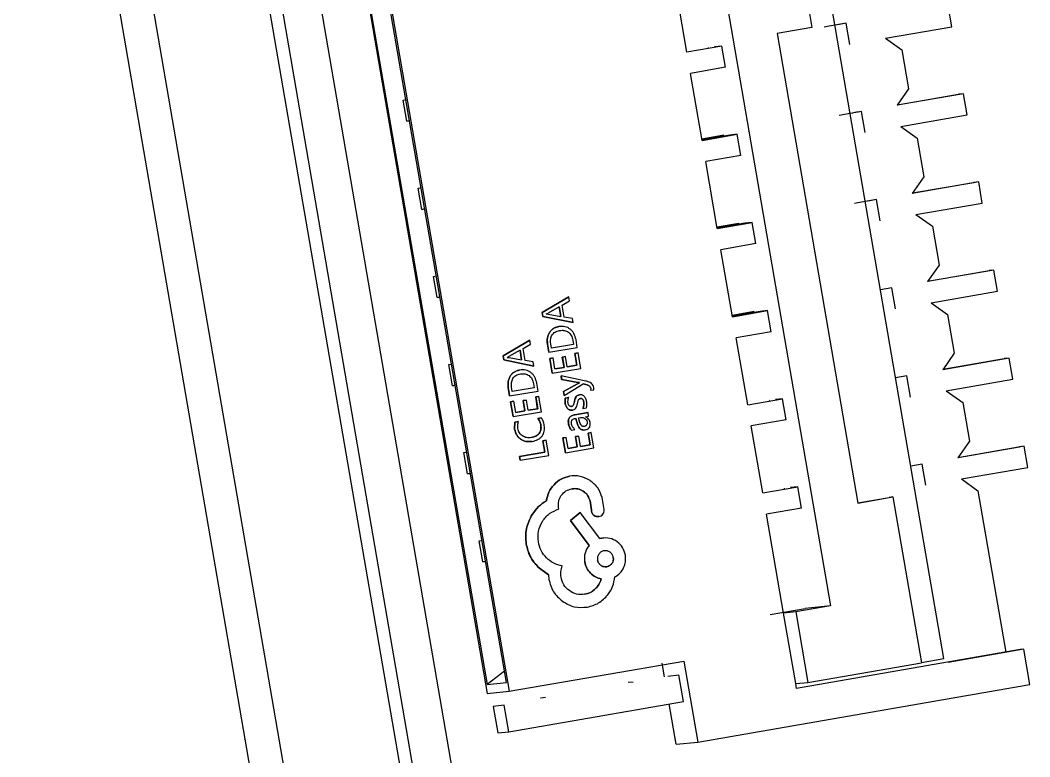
# Model space of a CAD drawing. Header units: millimetres. Extents: x 15 to 1184, y 5 to 836.
# Drawn here: x 818.12 to 823.76, y 614.33 to 618.45 of the extents above; entities that cross this region are included whole.
import ezdxf

# ---------------------------------------------------------------- set-up
doc = ezdxf.new("R2010")
doc.units = ezdxf.units.MM
doc.layers.get('0').update_dxf_attribs({"lineweight": 18})

msp = doc.modelspace()

# ---------------------------------------------------------------- linework, layer by layer
at = {"color": 7, "linetype": 'Continuous', "lineweight": 25}
for p, q in [((822.5282, 596.1039), (818.1156, 621.7255)), ((818.2984, 621.7617), (821.1835, 605.0091)), ((822.0893, 605.2088), (819.6258, 619.513)), ((819.4092, 619.4911), (821.8753, 605.1717)), ((823.2768, 614.877), (822.5058, 619.3539)), ((822.3796, 619.3305), (822.5392, 618.4042)), ((822.0083, 618.8601), (822.6435, 615.1716)), ((821.8406, 618.266), (821.7453, 618.8194)), ((820.0331, 618.702), (820.7255, 614.6814)), ((820.1549, 618.7143), (820.8473, 614.6937)), ((820.8321, 614.7423), (820.1566, 618.6644)), ((820.0483, 618.6534), (820.7238, 614.7313)), ((821.3441, 607.856), (819.5112, 618.4988)), ((823.3213, 618.4086), (823.3009, 618.5268)), ((822.5392, 618.4042), (822.3439, 618.3703)), ((822.7306, 618.4278), (822.6671, 618.4168)), ((822.7509, 618.3096), (822.7306, 618.4278)), ((822.9504, 618.3442), (823.3213, 618.4086)), ((822.3439, 618.3703), (822.7959, 615.7461)), ((822.9504, 618.3442), (823.042, 618.2789)), ((822.0359, 618.2999), (821.8406, 618.266)), ((821.9618, 618.29), (821.9614, 618.2924)), ((822.0359, 618.2999), (821.9952, 618.2958)), ((822.0562, 618.1817), (822.0359, 618.2999)), ((823.042, 618.2789), (823.0794, 618.0621)), ((822.0562, 618.1817), (821.861, 618.1478)), ((821.9255, 617.7733), (821.861, 618.1478)), ((823.0794, 618.0621), (823.0149, 617.9697)), ((820.255, 617.9986), (820.2708, 618.0013)), ((820.2754, 617.8804), (820.255, 617.9986)), ((823.3858, 618.0341), (823.0149, 617.9697)), ((823.0164, 617.972), (823.3587, 618.0314)), ((823.3858, 618.0341), (823.3587, 618.0314)), ((823.4062, 617.9159), (823.3858, 618.0341)), ((822.8154, 617.9351), (822.752, 617.9241)), ((822.8358, 617.8169), (822.8154, 617.9351)), ((820.2754, 617.8804), (820.2912, 617.8831)), ((820.2912, 617.883), (820.2754, 617.8804)), ((823.0352, 617.8515), (823.4062, 617.9159)), ((823.0352, 617.8515), (823.1269, 617.7862)), ((822.0459, 617.8016), (821.9243, 617.7804)), ((822.0801, 617.8031), (821.925, 617.7762)), ((821.9255, 617.7733), (822.1207, 617.8072)), ((822.0467, 617.7973), (822.0463, 617.7997)), ((822.1207, 617.8072), (822.0801, 617.8031)), ((822.1411, 617.6889), (822.1207, 617.8072)), ((823.1269, 617.7862), (823.1642, 617.5694)), ((822.1411, 617.6889), (821.9459, 617.6551)), ((822.0103, 617.2806), (821.9459, 617.6551)), ((823.1642, 617.5694), (823.0997, 617.477)), ((823.4706, 617.5414), (823.0997, 617.477)), ((823.1013, 617.4792), (823.4436, 617.5386)), ((823.4706, 617.5414), (823.4436, 617.5386)), ((823.491, 617.4231), (823.4706, 617.5414)), ((820.3399, 617.5059), (820.3557, 617.5086)), ((820.3602, 617.3877), (820.3399, 617.5059)), ((822.9003, 617.4424), (822.8368, 617.4314)), ((822.9207, 617.3241), (822.9003, 617.4424)), ((823.1201, 617.3587), (823.491, 617.4231)), ((820.3602, 617.3877), (820.376, 617.3904)), ((820.376, 617.3903), (820.3602, 617.3877)), ((822.1308, 617.3088), (822.0091, 617.2877)), ((822.165, 617.3104), (822.0099, 617.2834)), ((822.0103, 617.2806), (822.2056, 617.3145)), ((822.1315, 617.3046), (822.1311, 617.3069)), ((822.2056, 617.3145), (822.165, 617.3104)), ((822.2259, 617.1962), (822.2056, 617.3145)), ((823.1201, 617.3587), (823.2117, 617.2935)), ((823.2117, 617.2935), (823.2491, 617.0767)), ((822.2259, 617.1962), (822.0307, 617.1623)), ((822.0952, 616.7879), (822.0307, 617.1623)), ((823.2491, 617.0767), (823.1846, 616.9843)), ((823.5555, 617.0487), (823.1846, 616.9843)), ((823.1861, 616.9865), (823.5284, 617.0459)), ((823.5555, 617.0487), (823.5284, 617.0459)), ((823.5759, 616.9304), (823.5555, 617.0487)), ((820.4247, 617.0132), (820.4405, 617.0159)), ((820.4451, 616.8949), (820.4247, 617.0132)), ((822.9851, 616.9497), (822.9217, 616.9387)), ((823.0055, 616.8314), (822.9851, 616.9497)), ((823.2049, 616.866), (823.5759, 616.9304)), ((820.4451, 616.8949), (820.4609, 616.8977)), ((820.4609, 616.8976), (820.4451, 616.8949)), ((821.0322, 616.8117), (821.1812, 616.8993)), ((821.1813, 616.8993), (821.0324, 616.8117)), ((821.1443, 616.8528), (821.1851, 616.8764)), ((821.1813, 616.8993), (821.1812, 616.8993)), ((821.1851, 616.8764), (821.1813, 616.8993)), ((823.2049, 616.866), (823.2966, 616.8007)), ((821.0359, 616.7896), (821.0322, 616.8117)), ((821.0322, 616.8117), (821.0324, 616.8117)), ((821.0324, 616.8117), (821.036, 616.7896)), ((821.0546, 616.8033), (821.0653, 616.8082)), ((821.0546, 616.8033), (821.0662, 616.8026)), ((821.1274, 616.8434), (821.0653, 616.8082)), ((821.0662, 616.8026), (821.1363, 616.7895)), ((821.1272, 616.8434), (821.1361, 616.7895)), ((821.1363, 616.7895), (821.1274, 616.8434)), ((821.1553, 616.786), (821.1443, 616.8528)), ((822.2156, 616.8161), (822.094, 616.795)), ((822.2498, 616.8176), (822.0947, 616.7907)), ((822.0952, 616.7879), (822.2904, 616.8217)), ((822.2164, 616.8118), (822.216, 616.8142)), ((822.2904, 616.8217), (822.2498, 616.8176)), ((822.3108, 616.7035), (822.2904, 616.8217)), ((823.2966, 616.8007), (823.3339, 616.5839)), ((821.205, 616.7548), (821.0359, 616.7896)), ((821.036, 616.7896), (821.0359, 616.7896)), ((821.036, 616.7896), (821.2051, 616.7549)), ((821.2013, 616.7778), (821.1553, 616.786)), ((821.2051, 616.7549), (821.2013, 616.7778)), ((821.2051, 616.7549), (821.205, 616.7548)), ((821.0726, 616.6988), (821.0725, 616.6988)), ((821.125, 616.7324), (821.1249, 616.7324)), ((821.1783, 616.7012), (821.1782, 616.7012)), ((822.3108, 616.7035), (822.1156, 616.6696)), ((820.8131, 616.5688), (820.9621, 616.6563)), ((820.9622, 616.6563), (820.8133, 616.5688)), ((820.9252, 616.6098), (820.966, 616.6334)), ((820.9622, 616.6563), (820.9621, 616.6563)), ((820.966, 616.6334), (820.9622, 616.6563)), ((821.069, 616.5888), (821.0614, 616.6346)), ((821.0616, 616.6346), (821.0614, 616.6346)), ((821.0616, 616.6346), (821.0691, 616.5888)), ((821.084, 616.6126), (821.08, 616.6368)), ((821.2065, 616.633), (821.0839, 616.6126)), ((821.2066, 616.633), (821.084, 616.6126)), ((821.2026, 616.6563), (821.2065, 616.633)), ((821.2028, 616.6563), (821.2026, 616.6563)), ((821.2028, 616.6563), (821.2066, 616.633)), ((821.2065, 616.633), (821.2066, 616.633)), ((821.2282, 616.6153), (821.2209, 616.6594)), ((822.1801, 616.2951), (822.1156, 616.6696)), ((820.9083, 616.6005), (820.8462, 616.5652)), ((820.9081, 616.6004), (820.917, 616.5466)), ((820.9172, 616.5466), (820.9083, 616.6005)), ((820.9362, 616.543), (820.9252, 616.6098)), ((821.0691, 616.5888), (821.069, 616.5888)), ((821.0691, 616.5888), (821.2282, 616.6153)), ((821.2149, 616.5819), (821.233, 616.5849)), ((821.2257, 616.5163), (821.2149, 616.5819)), ((821.2149, 616.5819), (821.215, 616.5819)), ((821.2332, 616.5849), (821.215, 616.5819)), ((821.215, 616.5819), (821.2259, 616.5163)), ((821.2332, 616.5849), (821.233, 616.5849)), ((821.2474, 616.4986), (821.2332, 616.5849)), ((823.3339, 616.5839), (823.2694, 616.4916)), ((820.5096, 616.5205), (820.5254, 616.5231)), ((820.53, 616.4022), (820.5096, 616.5205)), ((820.8168, 616.5466), (820.8131, 616.5688)), ((820.8131, 616.5688), (820.8133, 616.5688)), ((820.8133, 616.5688), (820.8169, 616.5466)), ((820.9859, 616.5119), (820.8168, 616.5466)), ((820.8169, 616.5466), (820.8168, 616.5466)), ((820.8169, 616.5466), (820.986, 616.5119)), ((820.8355, 616.5604), (820.8462, 616.5652)), ((820.8355, 616.5604), (820.8471, 616.5596)), ((820.8471, 616.5596), (820.9172, 616.5466)), ((820.9822, 616.5348), (820.9362, 616.543)), ((820.986, 616.5119), (820.9822, 616.5348)), ((821.0746, 616.5548), (821.0929, 616.5579)), ((821.0747, 616.5549), (821.0746, 616.5548)), ((821.0883, 616.4722), (821.0746, 616.5548)), ((821.093, 616.5579), (821.0747, 616.5549)), ((821.0747, 616.5549), (821.0884, 616.4722)), ((821.093, 616.5579), (821.0929, 616.5579)), ((821.1033, 616.4959), (821.093, 616.5579)), ((821.1445, 616.5618), (821.1628, 616.5648)), ((821.154, 616.5044), (821.1445, 616.5618)), ((821.1447, 616.5618), (821.1445, 616.5618)), ((821.1629, 616.5648), (821.1447, 616.5618)), ((821.1447, 616.5618), (821.1541, 616.5044)), ((821.1629, 616.5648), (821.1628, 616.5648)), ((821.1724, 616.5074), (821.1629, 616.5648)), ((823.6404, 616.5559), (823.2694, 616.4916)), ((823.271, 616.4938), (823.6133, 616.5532)), ((823.6404, 616.5559), (823.6133, 616.5532)), ((823.6607, 616.4377), (823.6404, 616.5559)), ((820.906, 616.4894), (820.9058, 616.4894)), ((820.986, 616.5119), (820.9859, 616.5119)), ((821.0884, 616.4722), (821.0883, 616.4722)), ((821.0884, 616.4722), (821.2474, 616.4986)), ((821.1031, 616.4959), (821.154, 616.5044)), ((821.1541, 616.5044), (821.1033, 616.4959)), ((821.1541, 616.5044), (821.154, 616.5044)), ((821.1722, 616.5074), (821.2257, 616.5163)), ((821.2259, 616.5163), (821.1724, 616.5074)), ((821.2259, 616.5163), (821.2257, 616.5163)), ((820.53, 616.4022), (820.5457, 616.405)), ((820.5457, 616.4049), (820.53, 616.4022)), ((820.8535, 616.4559), (820.8534, 616.4558)), ((820.9592, 616.4583), (820.9591, 616.4583)), ((820.9835, 616.4133), (820.9874, 616.39)), ((820.9837, 616.4133), (820.9835, 616.4133)), ((820.9837, 616.4133), (820.9875, 616.39)), ((821.0091, 616.3723), (821.0018, 616.4165)), ((821.1374, 616.4581), (821.1373, 616.458)), ((821.1407, 616.4372), (821.1373, 616.458)), ((821.1374, 616.4581), (821.1408, 616.4372)), ((821.2767, 616.4278), (821.1374, 616.4581)), ((821.2314, 616.4201), (821.1407, 616.4372)), ((821.1407, 616.4372), (821.1408, 616.4372)), ((821.1408, 616.4372), (821.2315, 616.4201)), ((821.1517, 616.3705), (821.2321, 616.4146)), ((821.2323, 616.4146), (821.1519, 616.3705)), ((821.1556, 616.348), (821.2615, 616.4118)), ((821.241, 616.4192), (821.2314, 616.4201)), ((821.2315, 616.4201), (821.2314, 616.4201)), ((821.2315, 616.4201), (821.2411, 616.4192)), ((821.2321, 616.4146), (821.2411, 616.4186)), ((821.2323, 616.4146), (821.2321, 616.4146)), ((821.2412, 616.4186), (821.2323, 616.4146)), ((821.2834, 616.4064), (821.2613, 616.4118)), ((821.2615, 616.4118), (821.2836, 616.4064)), ((821.2836, 616.4064), (821.2834, 616.4064)), ((823.07, 616.4569), (823.0066, 616.4459)), ((823.0904, 616.3387), (823.07, 616.4569)), ((823.2898, 616.3733), (823.6607, 616.4377)), ((820.8499, 616.3459), (820.8424, 616.3917)), ((820.8425, 616.3917), (820.8424, 616.3917)), ((820.8425, 616.3917), (820.85, 616.3459)), ((820.85, 616.3459), (821.0091, 616.3723)), ((820.8649, 616.3696), (820.8609, 616.3939)), ((820.9874, 616.39), (820.8648, 616.3696)), ((820.9875, 616.39), (820.8649, 616.3696)), ((820.9874, 616.39), (820.9875, 616.39)), ((821.1554, 616.348), (821.1517, 616.3705)), ((821.1519, 616.3705), (821.1517, 616.3705)), ((821.1519, 616.3705), (821.1556, 616.348)), ((821.1556, 616.348), (821.1554, 616.348)), ((821.24, 616.3513), (821.2398, 616.3513)), ((821.303, 616.3885), (821.3026, 616.3767)), ((821.3026, 616.3767), (821.3203, 616.3796)), ((821.3203, 616.3796), (821.3198, 616.3929)), ((823.2898, 616.3733), (823.3815, 616.308)), ((820.85, 616.3459), (820.8499, 616.3459)), ((820.8555, 616.3119), (820.8738, 616.3149)), ((820.8692, 616.2292), (820.8555, 616.3119)), ((820.8557, 616.3119), (820.8555, 616.3119)), ((820.8739, 616.3149), (820.8557, 616.3119)), ((820.8557, 616.3119), (820.8693, 616.2292)), ((820.8739, 616.3149), (820.8738, 616.3149)), ((820.8842, 616.253), (820.8739, 616.3149)), ((820.9255, 616.3188), (820.9437, 616.3219)), ((820.9349, 616.2614), (820.9255, 616.3188)), ((820.9256, 616.3188), (820.9255, 616.3188)), ((820.9438, 616.3219), (820.9256, 616.3188)), ((820.9256, 616.3188), (820.9351, 616.2614)), ((820.9438, 616.3219), (820.9437, 616.3219)), ((820.9533, 616.2645), (820.9438, 616.3219)), ((820.9958, 616.339), (821.0139, 616.342)), ((821.0066, 616.2733), (820.9958, 616.339)), ((820.9958, 616.339), (820.9959, 616.339)), ((821.0141, 616.342), (820.9959, 616.339)), ((820.9959, 616.339), (821.0068, 616.2734)), ((821.0141, 616.342), (821.0139, 616.342)), ((821.0283, 616.2556), (821.0141, 616.342)), ((821.1599, 616.3044), (821.1605, 616.3324)), ((821.1601, 616.3044), (821.1599, 616.3044)), ((821.1606, 616.3324), (821.1601, 616.3044)), ((821.1605, 616.3324), (821.1798, 616.3356)), ((821.1606, 616.3324), (821.1605, 616.3324)), ((821.18, 616.3357), (821.1606, 616.3324)), ((821.18, 616.3357), (821.1798, 616.3356)), ((821.2119, 616.3131), (821.2053, 616.2919)), ((821.2223, 616.3414), (821.2222, 616.3414)), ((821.2287, 616.3013), (821.2354, 616.324)), ((821.2453, 616.331), (821.2452, 616.331)), ((821.2646, 616.3098), (821.2645, 616.3098)), ((822.1801, 616.2951), (822.3753, 616.329)), ((822.3012, 616.3191), (822.3008, 616.3215)), ((822.3753, 616.329), (822.3347, 616.3249)), ((822.3957, 616.2108), (822.3753, 616.329)), ((823.3815, 616.308), (823.4188, 616.0912)), ((820.8693, 616.2292), (821.0283, 616.2556)), ((820.884, 616.253), (820.9349, 616.2614)), ((820.9351, 616.2614), (820.8842, 616.253)), ((820.9351, 616.2614), (820.9349, 616.2614)), ((820.9531, 616.2645), (821.0066, 616.2733)), ((821.0068, 616.2734), (820.9533, 616.2645)), ((821.0068, 616.2734), (821.0066, 616.2733)), ((821.1743, 616.2742), (821.1742, 616.2742)), ((821.1955, 616.2858), (821.1953, 616.2857)), ((821.2007, 616.2653), (821.2006, 616.2653)), ((821.2149, 616.2396), (821.288, 616.2517)), ((821.215, 616.2396), (821.2149, 616.2396)), ((821.2881, 616.2517), (821.215, 616.2396)), ((821.2589, 616.2749), (821.2591, 616.2749)), ((821.2591, 616.2749), (821.2797, 616.2783)), ((821.2881, 616.2517), (821.288, 616.2517)), ((821.2914, 616.2316), (821.2881, 616.2517)), ((820.8693, 616.2292), (820.8692, 616.2292)), ((820.8781, 616.1586), (820.8783, 616.1977)), ((820.8784, 616.1977), (820.8782, 616.1586)), ((820.8783, 616.1977), (820.8997, 616.2013)), ((820.8784, 616.1977), (820.8783, 616.1977)), ((820.8999, 616.2013), (820.8784, 616.1977)), ((820.8999, 616.2013), (820.8997, 616.2013)), ((821.0072, 616.2191), (821.0269, 616.2224)), ((821.0074, 616.2192), (821.0072, 616.2191)), ((821.027, 616.2224), (821.0074, 616.2192)), ((821.0248, 616.1795), (821.0247, 616.1795)), ((821.0269, 616.2224), (821.027, 616.2224)), ((821.1788, 616.191), (821.1787, 616.191)), ((821.2294, 616.1864), (821.2191, 616.2196)), ((821.2193, 616.2196), (821.2296, 616.1864)), ((821.2296, 616.1864), (821.2294, 616.1864)), ((821.2345, 616.2222), (821.2454, 616.224)), ((821.2425, 616.1959), (821.2345, 616.2222)), ((821.2454, 616.224), (821.2452, 616.224)), ((821.2699, 616.2192), (821.2698, 616.2192)), ((821.2739, 616.2287), (821.2914, 616.2316)), ((821.2802, 616.1827), (821.2801, 616.1827)), ((821.2828, 616.1989), (821.2827, 616.1989)), ((822.3957, 616.2108), (822.2004, 616.1769)), ((820.8782, 616.1586), (820.8781, 616.1586)), ((821.0149, 616.1355), (821.0148, 616.1354)), ((821.1957, 616.1533), (821.1959, 616.1533)), ((821.1959, 616.1533), (821.2152, 616.1565)), ((821.2678, 616.1747), (821.2679, 616.1747)), ((821.2729, 616.1546), (821.2728, 616.1545)), ((821.2882, 616.1373), (821.3064, 616.1404)), ((821.2882, 616.1373), (821.2884, 616.1374)), ((821.2991, 616.0717), (821.2882, 616.1373)), ((821.3065, 616.1404), (821.2884, 616.1374)), ((821.2884, 616.1374), (821.2992, 616.0717)), ((821.3065, 616.1404), (821.3064, 616.1404)), ((821.3207, 616.054), (821.3065, 616.1404)), ((822.2649, 615.8024), (822.2004, 616.1769)), ((820.9113, 616.1035), (820.9112, 616.1035)), ((820.9721, 616.1122), (820.972, 616.1121)), ((821.0363, 616.0937), (821.0544, 616.0967)), ((821.0468, 616.0298), (821.0363, 616.0937)), ((821.0363, 616.0937), (821.0364, 616.0937)), ((821.0545, 616.0968), (821.0364, 616.0937)), ((821.0364, 616.0937), (821.0469, 616.0298)), ((821.0545, 616.0968), (821.0544, 616.0967)), ((821.0685, 616.0121), (821.0545, 616.0968)), ((821.148, 616.1103), (821.1662, 616.1133)), ((821.1616, 616.0276), (821.148, 616.1103)), ((821.1481, 616.1103), (821.148, 616.1103)), ((821.1664, 616.1133), (821.1481, 616.1103)), ((821.1481, 616.1103), (821.1617, 616.0276)), ((821.1664, 616.1133), (821.1662, 616.1133)), ((821.1766, 616.0514), (821.1664, 616.1133)), ((821.2179, 616.1172), (821.2361, 616.1202)), ((821.2274, 616.0598), (821.2179, 616.1172)), ((821.218, 616.1172), (821.2179, 616.1172)), ((821.2362, 616.1203), (821.218, 616.1172)), ((821.218, 616.1172), (821.2275, 616.0598)), ((821.2362, 616.1203), (821.2361, 616.1202)), ((821.2457, 616.0629), (821.2362, 616.1203)), ((821.2456, 616.0628), (821.2991, 616.0717)), ((821.2992, 616.0717), (821.2457, 616.0629)), ((821.2992, 616.0717), (821.2991, 616.0717)), ((823.4188, 616.0912), (823.3543, 615.9988)), ((820.5945, 616.0278), (820.6102, 616.0304)), ((820.6148, 615.9095), (820.5945, 616.0278)), ((820.9059, 616.0064), (821.0468, 616.0298)), ((821.0469, 616.0298), (820.9061, 616.0064)), ((820.9095, 615.9857), (821.0685, 616.0121)), ((821.0469, 616.0298), (821.0468, 616.0298)), ((821.1617, 616.0276), (821.1616, 616.0276)), ((821.1617, 616.0276), (821.3207, 616.054)), ((821.1765, 616.0514), (821.2274, 616.0598)), ((821.2275, 616.0598), (821.1766, 616.0514)), ((821.2275, 616.0598), (821.2274, 616.0598)), ((823.7252, 616.0632), (823.3543, 615.9988)), ((823.3558, 616.0011), (823.6981, 616.0605)), ((823.7252, 616.0632), (823.6981, 616.0605)), ((823.7456, 615.945), (823.7252, 616.0632)), ((820.9093, 615.9857), (820.9059, 616.0064)), ((820.9061, 616.0064), (820.9059, 616.0064)), ((820.9061, 616.0064), (820.9095, 615.9857)), ((820.9095, 615.9857), (820.9093, 615.9857)), ((823.1549, 615.9642), (823.0914, 615.9532)), ((823.1752, 615.846), (823.1549, 615.9642)), ((820.6306, 615.9122), (820.6148, 615.9095)), ((820.6148, 615.9095), (820.6306, 615.9122)), ((823.3746, 615.8806), (823.7456, 615.945)), ((821.1847, 615.8964), (821.1846, 615.8963)), ((823.3746, 615.8806), (823.4663, 615.8153)), ((821.1975, 615.8258), (821.1974, 615.8258)), ((822.2649, 615.8024), (822.4601, 615.8363)), ((822.3861, 615.8264), (822.3857, 615.8288)), ((822.4601, 615.8363), (822.4195, 615.8322)), ((822.4805, 615.718), (822.4601, 615.8363)), ((823.4663, 615.8153), (823.6217, 614.9128)), ((821.0551, 615.7587), (821.0553, 615.7587)), ((821.2993, 615.7583), (821.2991, 615.7582)), ((821.3076, 615.7069), (821.2991, 615.7582)), ((821.2993, 615.7583), (821.3077, 615.7069)), ((821.3782, 615.7092), (821.3671, 615.7766)), ((822.7956, 615.7475), (822.9708, 615.7779)), ((822.7959, 615.7461), (822.9911, 615.78)), ((822.9911, 615.78), (822.9708, 615.7779)), ((822.9911, 615.78), (823.1506, 614.8536)), ((820.9761, 615.6823), (820.976, 615.6823)), ((821.1255, 615.713), (821.124, 615.7221)), ((821.1895, 615.6486), (821.2435, 615.6939)), ((821.2437, 615.6939), (821.1896, 615.6486)), ((821.2437, 615.6939), (821.2435, 615.6939)), ((821.3537, 615.548), (821.2437, 615.6939)), ((821.3076, 615.6999), (821.3076, 615.7069)), ((821.3077, 615.7069), (821.3076, 615.7069)), ((821.3077, 615.6999), (821.3076, 615.6999)), ((821.3077, 615.7069), (821.3077, 615.6999)), ((822.4805, 615.718), (822.2853, 615.6842)), ((822.3806, 615.1308), (822.2853, 615.6842)), ((821.2938, 615.5088), (821.1895, 615.6486)), ((821.1896, 615.6486), (821.1895, 615.6486)), ((821.1896, 615.6486), (821.294, 615.5088)), ((821.3486, 615.6703), (821.3485, 615.6703)), ((820.6793, 615.535), (820.6951, 615.5377)), ((820.6997, 615.4168), (820.6793, 615.535)), ((820.9429, 615.5173), (820.9428, 615.5173)), ((821.3536, 615.548), (821.3649, 615.5499)), ((821.365, 615.5499), (821.3537, 615.548)), ((821.365, 615.5499), (821.3649, 615.5499)), ((820.6997, 615.4168), (820.7154, 615.4195)), ((820.7155, 615.4194), (820.6997, 615.4168)), ((821.4291, 615.4421), (821.4292, 615.4422)), ((821.0096, 615.3877), (821.0095, 615.3876)), ((821.0675, 615.3457), (821.0095, 615.3876)), ((821.0096, 615.3877), (821.0676, 615.3457)), ((821.0676, 615.3457), (821.0697, 615.3191)), ((821.362, 615.3219), (821.3618, 615.3219)), ((821.2692, 615.2362), (821.2691, 615.2361)), ((822.6435, 615.1716), (822.4483, 615.1377)), ((822.6435, 615.1716), (822.5013, 615.1572)), ((822.3061, 615.1233), (822.5013, 615.1572)), ((822.4483, 615.1377), (822.3806, 615.1308)), ((822.4485, 614.7367), (822.3806, 615.1308)), ((822.4483, 615.1377), (822.5162, 614.7435)), ((823.702, 614.9268), (822.4531, 614.71)), ((823.7223, 614.9288), (823.2995, 614.8554)), ((823.7223, 614.9288), (823.702, 614.9268)), ((823.7562, 614.7317), (823.7223, 614.9288)), ((820.8473, 614.6937), (821.8235, 614.8631)), ((821.7146, 614.7755), (821.7016, 614.8508)), ((821.8235, 614.8631), (821.9016, 614.4098)), ((822.5162, 614.7435), (823.1506, 614.8536)), ((823.1504, 614.8551), (823.2768, 614.877)), ((820.8209, 614.8071), (820.7238, 614.7313)), ((821.7347, 614.7789), (821.7956, 614.7851)), ((821.8211, 614.6373), (821.7956, 614.7851)), ((820.7238, 614.7313), (820.8321, 614.7423)), ((821.5394, 614.745), (821.5124, 614.7423)), ((821.9016, 614.4098), (823.7562, 614.7317)), ((822.4485, 614.7367), (822.5162, 614.7435)), ((822.4533, 614.7086), (822.4485, 614.7367)), ((820.7255, 614.6814), (820.8473, 614.6937)), ((821.0243, 614.6576), (821.0514, 614.6603)), ((821.0246, 614.6557), (821.0243, 614.6576)), ((820.8194, 614.6157), (820.7585, 614.6095)), ((820.7585, 614.6095), (820.784, 614.4617)), ((820.8449, 614.4679), (820.8194, 614.6157)), ((820.8449, 614.4679), (821.8211, 614.6373)), ((821.7797, 614.3975), (821.7408, 614.6234)), ((820.784, 614.4617), (820.8449, 614.4679)), ((821.7797, 614.3975), (821.9016, 614.4098))]:
    msp.add_line(p, q, dxfattribs=at)
for points, knots in [([(822.7306, 618.4278), (822.7179, 618.4256), (822.666, 618.4164), (822.6324, 618.4102), (822.6071, 618.4055)], [0, 0, 0, 0, 0.0307494, 0.1255228, 0.1255228, 0.1255228, 0.1255228]), ([(822.8154, 617.9351), (822.8027, 617.9329), (822.7509, 617.9237), (822.7173, 617.9175), (822.6919, 617.9128)], [0, 0, 0, 0, 0.0307494, 0.1255228, 0.1255228, 0.1255228, 0.1255228]), ([(822.9003, 617.4424), (822.8876, 617.4401), (822.8357, 617.431), (822.8021, 617.4248), (822.7768, 617.42)], [0, 0, 0, 0, 0.0307494, 0.1255228, 0.1255228, 0.1255228, 0.1255228]), ([(821.0614, 616.6346), (821.0603, 616.6462), (821.0581, 616.6687), (821.0678, 616.689), (821.0725, 616.6988)], [0, 0, 0, 0, 0.03437027, 0.06640642, 0.06640642, 0.06640642, 0.06640642]), ([(821.0726, 616.6988), (821.0679, 616.689), (821.0582, 616.6687), (821.0604, 616.6463), (821.0616, 616.6346)], [0, 0, 0, 0, 0.03203615, 0.06640642, 0.06640642, 0.06640642, 0.06640642]), ([(821.0725, 616.6988), (821.0755, 616.7031), (821.0816, 616.7117), (821.094, 616.7216), (821.1086, 616.7289), (821.1193, 616.7312), (821.1249, 616.7324)], [0, 0, 0, 0, 0.01579113, 0.03124545, 0.04716447, 0.06428456, 0.06428456, 0.06428456, 0.06428456]), ([(821.125, 616.7324), (821.1195, 616.7312), (821.1087, 616.7289), (821.0941, 616.7216), (821.0817, 616.7117), (821.0757, 616.7031), (821.0726, 616.6988)], [0, 0, 0, 0, 0.01712009, 0.03303911, 0.04849343, 0.06428456, 0.06428456, 0.06428456, 0.06428456]), ([(821.0873, 616.6857), (821.0896, 616.6888), (821.0942, 616.6952), (821.1079, 616.7055), (821.1205, 616.7086), (821.1292, 616.7107)], [0, 0, 0, 0, 0.01167712, 0.02355646, 0.05028815, 0.05028815, 0.05028815, 0.05028815]), ([(821.1883, 616.718), (821.1838, 616.7211), (821.1749, 616.7272), (821.1535, 616.7346), (821.1366, 616.7333), (821.125, 616.7324)], [0, 0, 0, 0, 0.01627104, 0.03233369, 0.06672331, 0.06672331, 0.06672331, 0.06672331]), ([(821.1291, 616.7107), (821.1382, 616.7115), (821.1514, 616.7127), (821.1681, 616.7078), (821.1748, 616.7034), (821.1782, 616.7012)], [0, 0, 0, 0, 0.02725637, 0.03942614, 0.0513381, 0.0513381, 0.0513381, 0.0513381]), ([(821.1292, 616.7107), (821.1383, 616.7115), (821.1514, 616.7127), (821.1681, 616.7077), (821.1749, 616.7034), (821.1783, 616.7012)], [0, 0, 0, 0, 0.02705984, 0.03927314, 0.05129921, 0.05129921, 0.05129921, 0.05129921]), ([(821.1782, 616.7012), (821.1812, 616.6986), (821.1874, 616.6933), (821.1973, 616.6786), (821.2005, 616.6654), (821.2026, 616.6563)], [0, 0, 0, 0, 0.01207712, 0.02450194, 0.05242997, 0.05242997, 0.05242997, 0.05242997]), ([(821.1783, 616.7012), (821.1814, 616.6986), (821.1876, 616.6934), (821.1975, 616.6787), (821.2006, 616.6654), (821.2028, 616.6563)], [0, 0, 0, 0, 0.01207712, 0.02450193, 0.05242997, 0.05242997, 0.05242997, 0.05242997]), ([(821.2209, 616.6594), (821.218, 616.6711), (821.2138, 616.6881), (821.2007, 616.7072), (821.1924, 616.7144), (821.1883, 616.718)], [0, 0, 0, 0, 0.03559742, 0.05211313, 0.06859368, 0.06859368, 0.06859368, 0.06859368]), ([(821.08, 616.6368), (821.079, 616.6458), (821.0772, 616.6628), (821.0841, 616.6783), (821.0873, 616.6857)], [0, 0, 0, 0, 0.02644309, 0.05025398, 0.05025398, 0.05025398, 0.05025398]), ([(820.8534, 616.4558), (820.8564, 616.4602), (820.8625, 616.4688), (820.8749, 616.4787), (820.8895, 616.4859), (820.9002, 616.4882), (820.9058, 616.4894)], [0, 0, 0, 0, 0.01579113, 0.03124545, 0.04716447, 0.06428456, 0.06428456, 0.06428456, 0.06428456]), ([(820.906, 616.4894), (820.9004, 616.4883), (820.8896, 616.4859), (820.875, 616.4787), (820.8626, 616.4688), (820.8566, 616.4602), (820.8535, 616.4559)], [0, 0, 0, 0, 0.01712009, 0.03303911, 0.04849343, 0.06428456, 0.06428456, 0.06428456, 0.06428456]), ([(820.8682, 616.4427), (820.8705, 616.4459), (820.8751, 616.4523), (820.8888, 616.4625), (820.9014, 616.4656), (820.9101, 616.4678)], [0, 0, 0, 0, 0.01167712, 0.02355646, 0.05028815, 0.05028815, 0.05028815, 0.05028815]), ([(820.9692, 616.4751), (820.9647, 616.4782), (820.9558, 616.4843), (820.9345, 616.4916), (820.9175, 616.4903), (820.906, 616.4894)], [0, 0, 0, 0, 0.01627104, 0.03233369, 0.06672331, 0.06672331, 0.06672331, 0.06672331]), ([(820.91, 616.4677), (820.9191, 616.4686), (820.9323, 616.4698), (820.949, 616.4648), (820.9557, 616.4604), (820.9591, 616.4583)], [0, 0, 0, 0, 0.02725637, 0.03942614, 0.0513381, 0.0513381, 0.0513381, 0.0513381]), ([(820.9101, 616.4678), (820.9192, 616.4686), (820.9323, 616.4697), (820.949, 616.4648), (820.9558, 616.4604), (820.9592, 616.4583)], [0, 0, 0, 0, 0.02705984, 0.03927314, 0.05129921, 0.05129921, 0.05129921, 0.05129921]), ([(821.0018, 616.4165), (820.9989, 616.4281), (820.9947, 616.4452), (820.9816, 616.4642), (820.9733, 616.4715), (820.9692, 616.4751)], [0, 0, 0, 0, 0.03559742, 0.05211313, 0.06859368, 0.06859368, 0.06859368, 0.06859368]), ([(820.8424, 616.3917), (820.8412, 616.4033), (820.839, 616.4258), (820.8487, 616.4461), (820.8534, 616.4558)], [0, 0, 0, 0, 0.03437027, 0.06640642, 0.06640642, 0.06640642, 0.06640642]), ([(820.8535, 616.4559), (820.8488, 616.4461), (820.8391, 616.4258), (820.8413, 616.4033), (820.8425, 616.3917)], [0, 0, 0, 0, 0.03203615, 0.06640642, 0.06640642, 0.06640642, 0.06640642]), ([(820.8609, 616.3939), (820.8599, 616.4028), (820.8581, 616.4198), (820.865, 616.4353), (820.8682, 616.4427)], [0, 0, 0, 0, 0.02644309, 0.05025398, 0.05025398, 0.05025398, 0.05025398]), ([(820.9591, 616.4583), (820.9621, 616.4557), (820.9684, 616.4504), (820.9782, 616.4357), (820.9814, 616.4225), (820.9835, 616.4133)], [0, 0, 0, 0, 0.01207712, 0.02450194, 0.05242997, 0.05242997, 0.05242997, 0.05242997]), ([(820.9592, 616.4583), (820.9623, 616.4557), (820.9685, 616.4504), (820.9784, 616.4357), (820.9815, 616.4225), (820.9837, 616.4133)], [0, 0, 0, 0, 0.01207712, 0.02450193, 0.05242997, 0.05242997, 0.05242997, 0.05242997]), ([(821.3198, 616.3929), (821.3186, 616.3971), (821.3162, 616.4055), (821.3066, 616.4158), (821.2931, 616.4235), (821.2825, 616.4262), (821.2767, 616.4278)], [0, 0, 0, 0, 0.0128824, 0.02601289, 0.04100581, 0.05898049, 0.05898049, 0.05898049, 0.05898049]), ([(821.3029, 616.3885), (821.3022, 616.3906), (821.301, 616.3948), (821.2967, 616.4), (821.2907, 616.4041), (821.286, 616.4056), (821.2834, 616.4064)], [0, 0, 0, 0, 0.00655505, 0.01299059, 0.01994379, 0.02792887, 0.02792887, 0.02792887, 0.02792887]), ([(821.2836, 616.4064), (821.2861, 616.4056), (821.2908, 616.4041), (821.2968, 616.4001), (821.3011, 616.3948), (821.3024, 616.3906), (821.303, 616.3885)], [0, 0, 0, 0, 0.00798508, 0.01493829, 0.02137382, 0.02792887, 0.02792887, 0.02792887, 0.02792887]), ([(821.2222, 616.3414), (821.2246, 616.3438), (821.2296, 616.3486), (821.2364, 616.3504), (821.2398, 616.3513)], [0, 0, 0, 0, 0.01001611, 0.02057792, 0.02057792, 0.02057792, 0.02057792]), ([(821.24, 616.3513), (821.2365, 616.3504), (821.2298, 616.3486), (821.2247, 616.3438), (821.2223, 616.3414)], [0, 0, 0, 0, 0.01056085, 0.02057794, 0.02057794, 0.02057794, 0.02057794]), ([(821.2666, 616.3424), (821.2648, 616.3441), (821.2611, 616.3473), (821.2545, 616.3504), (821.2473, 616.3519), (821.2425, 616.3515), (821.24, 616.3513)], [0, 0, 0, 0, 0.00747744, 0.01456495, 0.0216597, 0.02915769, 0.02915769, 0.02915769, 0.02915769]), ([(821.1742, 616.2742), (821.1709, 616.2785), (821.1639, 616.2875), (821.1613, 616.2986), (821.1599, 616.3044)], [0, 0, 0, 0, 0.01618976, 0.03384849, 0.03384849, 0.03384849, 0.03384849]), ([(821.1601, 616.3044), (821.1614, 616.2986), (821.1641, 616.2875), (821.171, 616.2785), (821.1743, 616.2742)], [0, 0, 0, 0, 0.01765873, 0.03384849, 0.03384849, 0.03384849, 0.03384849]), ([(821.1766, 616.3052), (821.1761, 616.3104), (821.1752, 616.3208), (821.1784, 616.3308), (821.18, 616.3357)], [0, 0, 0, 0, 0.01570933, 0.03100117, 0.03100117, 0.03100117, 0.03100117]), ([(821.1834, 616.29), (821.1818, 616.2921), (821.1785, 616.2967), (821.1772, 616.3022), (821.1766, 616.3052)], [0, 0, 0, 0, 0.00781799, 0.01680316, 0.01680316, 0.01680316, 0.01680316]), ([(821.1953, 616.2857), (821.1973, 616.2863), (821.2002, 616.2871), (821.2034, 616.2896), (821.2046, 616.2911), (821.2052, 616.2919)], [0, 0, 0, 0, 0.00610055, 0.00897972, 0.01189522, 0.01189522, 0.01189522, 0.01189522]), ([(821.2053, 616.2919), (821.2047, 616.2911), (821.2035, 616.2896), (821.2004, 616.2871), (821.1975, 616.2863), (821.1955, 616.2858)], [0, 0, 0, 0, 0.0029155, 0.00579467, 0.01189522, 0.01189522, 0.01189522, 0.01189522]), ([(821.2117, 616.313), (821.2129, 616.3188), (821.2149, 616.3288), (821.22, 616.3376), (821.2222, 616.3414)], [0, 0, 0, 0, 0.01738373, 0.03043617, 0.03043617, 0.03043617, 0.03043617]), ([(821.2223, 616.3414), (821.2201, 616.3376), (821.215, 616.3288), (821.213, 616.3188), (821.2119, 616.3131)], [0, 0, 0, 0, 0.01305655, 0.030436, 0.030436, 0.030436, 0.030436]), ([(821.2177, 616.274), (821.2199, 616.2775), (821.2252, 616.2859), (821.2274, 616.2956), (821.2287, 616.3013)], [0, 0, 0, 0, 0.01231328, 0.02958811, 0.02958811, 0.02958811, 0.02958811]), ([(821.2354, 616.324), (821.236, 616.3249), (821.2372, 616.3266), (821.2396, 616.3287), (821.2423, 616.3302), (821.2443, 616.3307), (821.2453, 616.331)], [0, 0, 0, 0, 0.00322139, 0.00628956, 0.00934226, 0.01251926, 0.01251926, 0.01251926, 0.01251926]), ([(821.2645, 616.3098), (821.2638, 616.3131), (821.2626, 616.3191), (821.259, 616.3255), (821.2553, 616.3288), (821.2522, 616.3304), (821.2488, 616.3311), (821.2464, 616.331), (821.2452, 616.331)], [0, 0, 0, 0, 0.01019282, 0.01813971, 0.02159204, 0.02492874, 0.02836159, 0.032086, 0.032086, 0.032086, 0.032086]), ([(821.2453, 616.331), (821.2466, 616.331), (821.2489, 616.3312), (821.2524, 616.3304), (821.2554, 616.3288), (821.2591, 616.3256), (821.2627, 616.3191), (821.2639, 616.3131), (821.2646, 616.3098)], [0, 0, 0, 0, 0.00372439, 0.0071572, 0.01049386, 0.01394617, 0.02189315, 0.03208624, 0.03208624, 0.03208624, 0.03208624]), ([(821.2589, 616.2749), (821.2612, 616.2806), (821.2656, 616.2918), (821.2648, 616.3039), (821.2645, 616.3098)], [0, 0, 0, 0, 0.01819346, 0.03576692, 0.03576692, 0.03576692, 0.03576692]), ([(821.2646, 616.3098), (821.265, 616.3039), (821.2657, 616.2918), (821.2613, 616.2806), (821.2591, 616.2749)], [0, 0, 0, 0, 0.01757346, 0.03576692, 0.03576692, 0.03576692, 0.03576692]), ([(821.2812, 616.3105), (821.2799, 616.3167), (821.2773, 616.3284), (821.2701, 616.3379), (821.2666, 616.3424)], [0, 0, 0, 0, 0.0186121, 0.03549744, 0.03549744, 0.03549744, 0.03549744]), ([(821.2797, 616.2783), (821.2807, 616.2834), (821.283, 616.2941), (821.2818, 616.3049), (821.2812, 616.3105)], [0, 0, 0, 0, 0.01560852, 0.03245987, 0.03245987, 0.03245987, 0.03245987]), ([(821.2006, 616.2653), (821.1981, 616.2651), (821.1934, 616.2648), (821.1864, 616.2663), (821.1798, 616.2694), (821.1761, 616.2725), (821.1742, 616.2742)], [0, 0, 0, 0, 0.00726968, 0.01423826, 0.02129071, 0.02879912, 0.02879912, 0.02879912, 0.02879912]), ([(821.1743, 616.2742), (821.1763, 616.2725), (821.18, 616.2694), (821.1865, 616.2663), (821.1935, 616.2648), (821.1983, 616.2651), (821.2007, 616.2653)], [0, 0, 0, 0, 0.0075084, 0.01456085, 0.02152943, 0.02879912, 0.02879912, 0.02879912, 0.02879912]), ([(821.1787, 616.191), (821.178, 616.1972), (821.1771, 616.2061), (821.1802, 616.2172), (821.1841, 616.2241), (821.1896, 616.2297), (821.1995, 616.2361), (821.2086, 616.2382), (821.2149, 616.2396)], [0, 0, 0, 0, 0.01853503, 0.0265136, 0.03411912, 0.04181558, 0.05005159, 0.06946658, 0.06946658, 0.06946658, 0.06946658]), ([(821.215, 616.2396), (821.2087, 616.2382), (821.1997, 616.2362), (821.1897, 616.2297), (821.1842, 616.2241), (821.1804, 616.2173), (821.1772, 616.2062), (821.1782, 616.1972), (821.1788, 616.191)], [0, 0, 0, 0, 0.01941499, 0.027651, 0.03534746, 0.04295298, 0.05093155, 0.06946658, 0.06946658, 0.06946658, 0.06946658]), ([(821.1955, 616.2858), (821.1944, 616.2857), (821.1922, 616.2855), (821.189, 616.2863), (821.186, 616.2877), (821.1843, 616.2892), (821.1834, 616.29)], [0, 0, 0, 0, 0.00332718, 0.00652659, 0.00978543, 0.01328131, 0.01328131, 0.01328131, 0.01328131]), ([(821.2007, 616.2653), (821.204, 616.2661), (821.2103, 616.2677), (821.2153, 616.272), (821.2177, 616.274)], [0, 0, 0, 0, 0.00999197, 0.01937908, 0.01937908, 0.01937908, 0.01937908]), ([(820.8967, 616.1619), (820.896, 616.1687), (820.8945, 616.182), (820.8981, 616.1949), (820.8999, 616.2013)], [0, 0, 0, 0, 0.02025828, 0.03990015, 0.03990015, 0.03990015, 0.03990015]), ([(821.0247, 616.1795), (821.0231, 616.187), (821.02, 616.2014), (821.0114, 616.2134), (821.0072, 616.2191)], [0, 0, 0, 0, 0.02271923, 0.04382825, 0.04382825, 0.04382825, 0.04382825]), ([(821.0074, 616.2192), (821.0115, 616.2134), (821.0201, 616.2014), (821.0232, 616.187), (821.0248, 616.1795)], [0, 0, 0, 0, 0.02110905, 0.04382825, 0.04382825, 0.04382825, 0.04382825]), ([(821.0148, 616.1354), (821.0169, 616.1386), (821.021, 616.145), (821.0261, 616.1598), (821.0253, 616.1715), (821.0247, 616.1795)], [0, 0, 0, 0, 0.01152176, 0.02276543, 0.04634596, 0.04634596, 0.04634596, 0.04634596]), ([(821.0248, 616.1795), (821.0254, 616.1715), (821.0263, 616.1598), (821.0212, 616.145), (821.017, 616.1387), (821.0149, 616.1355)], [0, 0, 0, 0, 0.02358027, 0.03482399, 0.0463459, 0.0463459, 0.0463459, 0.0463459]), ([(821.0436, 616.1795), (821.042, 616.1877), (821.039, 616.2031), (821.0308, 616.2163), (821.027, 616.2224)], [0, 0, 0, 0, 0.02491716, 0.04637923, 0.04637923, 0.04637923, 0.04637923]), ([(821.031, 616.1208), (821.0338, 616.1249), (821.0392, 616.1332), (821.0458, 616.153), (821.0445, 616.1688), (821.0436, 616.1795)], [0, 0, 0, 0, 0.01493507, 0.02976258, 0.06174063, 0.06174063, 0.06174063, 0.06174063]), ([(821.1957, 616.1533), (821.1917, 616.1587), (821.1833, 616.1701), (821.1802, 616.1839), (821.1787, 616.191)], [0, 0, 0, 0, 0.02030564, 0.04188165, 0.04188165, 0.04188165, 0.04188165]), ([(821.1788, 616.191), (821.1804, 616.1839), (821.1834, 616.1701), (821.1918, 616.1588), (821.1959, 616.1533)], [0, 0, 0, 0, 0.02157601, 0.04188165, 0.04188165, 0.04188165, 0.04188165]), ([(821.1953, 616.1918), (821.195, 616.1953), (821.1946, 616.2004), (821.1969, 616.2067), (821.1994, 616.2106), (821.203, 616.2138), (821.2095, 616.2175), (821.2152, 616.2188), (821.2193, 616.2196)], [0, 0, 0, 0, 0.01044356, 0.01506236, 0.01959942, 0.02433252, 0.02950798, 0.0418645, 0.0418645, 0.0418645, 0.0418645]), ([(821.2152, 616.1565), (821.2103, 616.1616), (821.2005, 616.1716), (821.197, 616.1851), (821.1953, 616.1918)], [0, 0, 0, 0, 0.02102708, 0.0412538, 0.0412538, 0.0412538, 0.0412538]), ([(821.2728, 616.1545), (821.2679, 616.1541), (821.2607, 616.1535), (821.2517, 616.1563), (821.2437, 616.161), (821.2351, 616.1709), (821.2314, 616.1809), (821.2294, 616.1864)], [0, 0, 0, 0, 0.01474362, 0.02145507, 0.02810728, 0.04241485, 0.05979906, 0.05979906, 0.05979906, 0.05979906]), ([(821.2296, 616.1864), (821.2316, 616.181), (821.2352, 616.171), (821.2438, 616.161), (821.2518, 616.1563), (821.2608, 616.1535), (821.268, 616.1541), (821.2729, 616.1546)], [0, 0, 0, 0, 0.01738422, 0.03169179, 0.03834399, 0.04505544, 0.05979906, 0.05979906, 0.05979906, 0.05979906]), ([(821.2527, 616.1776), (821.2507, 616.1799), (821.246, 616.1852), (821.2438, 616.192), (821.2425, 616.1959)], [0, 0, 0, 0, 0.00887599, 0.02115651, 0.02115651, 0.02115651, 0.02115651]), ([(821.2452, 616.224), (821.2497, 616.2243), (821.2583, 616.2249), (821.266, 616.2211), (821.2698, 616.2192)], [0, 0, 0, 0, 0.01313627, 0.02552062, 0.02552062, 0.02552062, 0.02552062]), ([(821.2454, 616.224), (821.2498, 616.2243), (821.2584, 616.2249), (821.2662, 616.2211), (821.2699, 616.2192)], [0, 0, 0, 0, 0.01313627, 0.02552062, 0.02552062, 0.02552062, 0.02552062]), ([(821.2801, 616.1827), (821.2793, 616.1817), (821.2778, 616.1797), (821.2739, 616.1765), (821.2703, 616.1754), (821.2678, 616.1747)], [0, 0, 0, 0, 0.00377085, 0.00743967, 0.01506388, 0.01506388, 0.01506388, 0.01506388]), ([(821.2802, 616.1827), (821.2795, 616.1817), (821.278, 616.1797), (821.274, 616.1765), (821.2704, 616.1754), (821.2679, 616.1747)], [0, 0, 0, 0, 0.00377085, 0.00743967, 0.01506388, 0.01506388, 0.01506388, 0.01506388]), ([(821.2698, 616.2192), (821.2729, 616.2165), (821.2793, 616.2111), (821.2815, 616.203), (821.2827, 616.1989)], [0, 0, 0, 0, 0.01214049, 0.02457892, 0.02457892, 0.02457892, 0.02457892]), ([(821.2699, 616.2192), (821.2731, 616.2165), (821.2794, 616.2111), (821.2817, 616.203), (821.2828, 616.1989)], [0, 0, 0, 0, 0.01213983, 0.02457903, 0.02457903, 0.02457903, 0.02457903]), ([(821.3, 616.1964), (821.2992, 616.2), (821.2975, 616.207), (821.2918, 616.2162), (821.2839, 616.2236), (821.2774, 616.2266), (821.274, 616.2282)], [0, 0, 0, 0, 0.01107598, 0.02143021, 0.03183953, 0.04306932, 0.04306932, 0.04306932, 0.04306932]), ([(821.2827, 616.1989), (821.2829, 616.1959), (821.2835, 616.1903), (821.2812, 616.1851), (821.2801, 616.1827)], [0, 0, 0, 0, 0.00878503, 0.01668076, 0.01668076, 0.01668076, 0.01668076]), ([(821.2828, 616.1989), (821.2831, 616.1959), (821.2836, 616.1903), (821.2813, 616.1852), (821.2802, 616.1827)], [0, 0, 0, 0, 0.00878541, 0.0166808, 0.0166808, 0.0166808, 0.0166808]), ([(821.2954, 616.1684), (821.2973, 616.1726), (821.3014, 616.1815), (821.3005, 616.1913), (821.3, 616.1964)], [0, 0, 0, 0, 0.01363199, 0.02885827, 0.02885827, 0.02885827, 0.02885827]), ([(820.9112, 616.1035), (820.9069, 616.1069), (820.8985, 616.1136), (820.8851, 616.1314), (820.8809, 616.1476), (820.8781, 616.1586)], [0, 0, 0, 0, 0.01635074, 0.03235157, 0.06594576, 0.06594576, 0.06594576, 0.06594576]), ([(820.8782, 616.1586), (820.881, 616.1476), (820.8852, 616.1314), (820.8987, 616.1136), (820.9071, 616.1069), (820.9113, 616.1035)], [0, 0, 0, 0, 0.03359418, 0.04959502, 0.06594576, 0.06594576, 0.06594576, 0.06594576]), ([(820.9215, 616.1211), (820.9184, 616.1235), (820.9121, 616.1284), (820.9019, 616.1416), (820.8988, 616.1537), (820.8967, 616.1619)], [0, 0, 0, 0, 0.01211411, 0.02398898, 0.04908593, 0.04908593, 0.04908593, 0.04908593]), ([(820.972, 616.1121), (820.9805, 616.1142), (820.993, 616.1172), (821.0069, 616.1266), (821.0122, 616.1325), (821.0148, 616.1354)], [0, 0, 0, 0, 0.02615406, 0.03807065, 0.04979094, 0.04979094, 0.04979094, 0.04979094]), ([(821.0149, 616.1355), (821.0123, 616.1325), (821.007, 616.1266), (820.9931, 616.1172), (820.9807, 616.1142), (820.9721, 616.1122)], [0, 0, 0, 0, 0.0117203, 0.02363689, 0.04979094, 0.04979094, 0.04979094, 0.04979094]), ([(821.2679, 616.1747), (821.2651, 616.1745), (821.261, 616.1742), (821.2559, 616.1757), (821.2537, 616.177), (821.2527, 616.1776)], [0, 0, 0, 0, 0.008392, 0.012188, 0.0159042, 0.0159042, 0.0159042, 0.0159042]), ([(821.2729, 616.1546), (821.2775, 616.1558), (821.2841, 616.1577), (821.2914, 616.1632), (821.2941, 616.1667), (821.2954, 616.1684)], [0, 0, 0, 0, 0.01402966, 0.02055717, 0.02710585, 0.02710585, 0.02710585, 0.02710585]), ([(820.9768, 616.0906), (820.9648, 616.0896), (820.9474, 616.0881), (820.9252, 616.0948), (820.9159, 616.1006), (820.9112, 616.1035)], [0, 0, 0, 0, 0.03569532, 0.05214959, 0.06855847, 0.06855847, 0.06855847, 0.06855847]), ([(820.9113, 616.1035), (820.916, 616.1006), (820.9253, 616.0948), (820.9475, 616.0881), (820.965, 616.0896), (820.9769, 616.0906)], [0, 0, 0, 0, 0.01640887, 0.03286315, 0.06855847, 0.06855847, 0.06855847, 0.06855847]), ([(820.9721, 616.1122), (820.9629, 616.1113), (820.9494, 616.1101), (820.9323, 616.1148), (820.9251, 616.119), (820.9215, 616.1211)], [0, 0, 0, 0, 0.02771586, 0.04026357, 0.05257783, 0.05257783, 0.05257783, 0.05257783]), ([(820.9769, 616.0906), (820.9878, 616.0933), (821.0036, 616.0971), (821.0212, 616.1093), (821.0278, 616.117), (821.031, 616.1208)], [0, 0, 0, 0, 0.03322184, 0.0483946, 0.06338136, 0.06338136, 0.06338136, 0.06338136]), ([(821.2991, 615.872), (821.2812, 615.8817), (821.2455, 615.9011), (821.205, 615.8979), (821.1847, 615.8964)], [0, 0, 0, 0, 0.0596231, 0.1194897, 0.1194897, 0.1194897, 0.1194897]), ([(821.0551, 615.7587), (821.0589, 615.7752), (821.0664, 615.8083), (821.0965, 615.85), (821.1359, 615.8829), (821.1684, 615.8919), (821.1846, 615.8963)], [0, 0, 0, 0, 0.0501147, 0.1007644, 0.1512694, 0.2014298, 0.2014298, 0.2014298, 0.2014298]), ([(821.1847, 615.8964), (821.1685, 615.8919), (821.136, 615.8829), (821.0966, 615.85), (821.0665, 615.8084), (821.059, 615.7752), (821.0553, 615.7587)], [0, 0, 0, 0, 0.0501604, 0.1006654, 0.1513151, 0.2014298, 0.2014298, 0.2014298, 0.2014298]), ([(821.3671, 615.7766), (821.3604, 615.7957), (821.3469, 615.8341), (821.3151, 615.8593), (821.2991, 615.872)], [0, 0, 0, 0, 0.0594774, 0.1196167, 0.1196167, 0.1196167, 0.1196167]), ([(821.124, 615.7221), (821.1232, 615.7341), (821.122, 615.7519), (821.13, 615.7744), (821.142, 615.7945), (821.1634, 615.8164), (821.1862, 615.8227), (821.1975, 615.8258)], [0, 0, 0, 0, 0.0353796, 0.0526672, 0.070614, 0.1060248, 0.1409818, 0.1409818, 0.1409818, 0.1409818]), ([(821.2991, 615.7582), (821.2954, 615.7689), (821.2879, 615.7904), (821.2625, 615.8136), (821.2313, 615.8282), (821.2087, 615.8266), (821.1974, 615.8258)], [0, 0, 0, 0, 0.0334174, 0.0670954, 0.1004057, 0.1343017, 0.1343017, 0.1343017, 0.1343017]), ([(821.1975, 615.8258), (821.2089, 615.8266), (821.2314, 615.8282), (821.2627, 615.8136), (821.2881, 615.7904), (821.2955, 615.769), (821.2993, 615.7583)], [0, 0, 0, 0, 0.033896, 0.0672063, 0.1008843, 0.1343017, 0.1343017, 0.1343017, 0.1343017]), ([(820.976, 615.6823), (820.9871, 615.6977), (821.0089, 615.7281), (821.0399, 615.7487), (821.0551, 615.7587)], [0, 0, 0, 0, 0.0566158, 0.1109825, 0.1109825, 0.1109825, 0.1109825]), ([(821.0553, 615.7587), (821.0401, 615.7487), (821.009, 615.7281), (820.9872, 615.6978), (820.9761, 615.6823)], [0, 0, 0, 0, 0.0543519, 0.1109826, 0.1109826, 0.1109826, 0.1109826]), ([(820.9428, 615.5173), (820.9407, 615.546), (820.9364, 615.6041), (820.9627, 615.656), (820.976, 615.6823)], [0, 0, 0, 0, 0.0848042, 0.1715437, 0.1715437, 0.1715437, 0.1715437]), ([(820.9761, 615.6823), (820.9628, 615.656), (820.9365, 615.6041), (820.9408, 615.546), (820.9429, 615.5173)], [0, 0, 0, 0, 0.0867663, 0.1715449, 0.1715449, 0.1715449, 0.1715449]), ([(821.0106, 615.5297), (821.0092, 615.5497), (821.0064, 615.5898), (821.0314, 615.6453), (821.0707, 615.6912), (821.1073, 615.7057), (821.1255, 615.713)], [0, 0, 0, 0, 0.0593385, 0.1186171, 0.1777829, 0.2362064, 0.2362064, 0.2362064, 0.2362064]), ([(821.3485, 615.6703), (821.3438, 615.6701), (821.3345, 615.6696), (821.3237, 615.675), (821.3166, 615.6809), (821.3108, 615.6883), (821.3089, 615.6952), (821.3076, 615.6999)], [0, 0, 0, 0, 0.01390585, 0.02788274, 0.03484989, 0.04165808, 0.05588581, 0.05588581, 0.05588581, 0.05588581]), ([(821.3077, 615.6999), (821.309, 615.6952), (821.3109, 615.6883), (821.3168, 615.6809), (821.3238, 615.675), (821.3346, 615.6696), (821.344, 615.6701), (821.3486, 615.6703)], [0, 0, 0, 0, 0.01422773, 0.02103591, 0.02800307, 0.04197996, 0.05588581, 0.05588581, 0.05588581, 0.05588581]), ([(821.3486, 615.6703), (821.353, 615.6715), (821.3617, 615.674), (821.3715, 615.6836), (821.378, 615.6957), (821.3781, 615.7048), (821.3782, 615.7092)], [0, 0, 0, 0, 0.01357182, 0.0268144, 0.04032512, 0.05357642, 0.05357642, 0.05357642, 0.05357642]), ([(821.0095, 615.3876), (820.9931, 615.4067), (820.9606, 615.4446), (820.9487, 615.4931), (820.9428, 615.5173)], [0, 0, 0, 0, 0.0744403, 0.147862, 0.147862, 0.147862, 0.147862]), ([(820.9429, 615.5173), (820.9488, 615.4932), (820.9608, 615.4446), (820.9933, 615.4067), (821.0096, 615.3877)], [0, 0, 0, 0, 0.0734073, 0.1478622, 0.1478622, 0.1478622, 0.1478622]), ([(821.1443, 615.3948), (821.128, 615.3989), (821.0956, 615.4071), (821.0549, 615.4382), (821.0232, 615.4793), (821.0148, 615.5129), (821.0106, 615.5297)], [0, 0, 0, 0, 0.0502719, 0.0999987, 0.1512412, 0.2026832, 0.2026832, 0.2026832, 0.2026832]), ([(821.294, 615.5088), (821.289, 615.5021), (821.2793, 615.4891), (821.2706, 615.4661), (821.2668, 615.4417), (821.2687, 615.4253), (821.2696, 615.4168)], [0, 0, 0, 0, 0.02493765, 0.04881374, 0.07285998, 0.09828335, 0.09828335, 0.09828335, 0.09828335]), ([(821.4969, 615.4546), (821.4929, 615.4694), (821.4849, 615.499), (821.4517, 615.5317), (821.4103, 615.5526), (821.3801, 615.5508), (821.365, 615.5499)], [0, 0, 0, 0, 0.0451776, 0.09027, 0.1356051, 0.1804944, 0.1804944, 0.1804944, 0.1804944]), ([(821.4292, 615.4422), (821.4276, 615.4479), (821.4243, 615.4595), (821.4136, 615.4703), (821.4036, 615.4763), (821.3926, 615.4801), (821.3807, 615.4803), (821.3693, 615.4775), (821.3586, 615.4723), (821.35, 615.4637), (821.344, 615.4536), (821.3402, 615.4424), (821.3407, 615.4335), (821.3411, 615.4275)], [0, 0, 0, 0, 0.0177389, 0.0354279, 0.0440975, 0.0525936, 0.0703952, 0.079215, 0.0878488, 0.1059869, 0.1146566, 0.1231527, 0.1409542, 0.1409542, 0.1409542, 0.1409542]), ([(821.4379, 615.3334), (821.448, 615.3398), (821.4681, 615.3525), (821.4881, 615.3831), (821.4998, 615.418), (821.4979, 615.4424), (821.4969, 615.4546)], [0, 0, 0, 0, 0.0356488, 0.071154, 0.1076043, 0.1438561, 0.1438561, 0.1438561, 0.1438561]), ([(821.1374, 615.3315), (821.1364, 615.3422), (821.1343, 615.3638), (821.141, 615.3844), (821.1443, 615.3948)], [0, 0, 0, 0, 0.03179664, 0.06437139, 0.06437139, 0.06437139, 0.06437139]), ([(821.3618, 615.3219), (821.3508, 615.325), (821.3284, 615.3314), (821.3005, 615.3533), (821.2783, 615.3818), (821.2724, 615.4051), (821.2695, 615.4168)], [0, 0, 0, 0, 0.0344192, 0.0694778, 0.1050069, 0.1406624, 0.1406624, 0.1406624, 0.1406624]), ([(821.2696, 615.4168), (821.2726, 615.4051), (821.2784, 615.3818), (821.3006, 615.3533), (821.3286, 615.3314), (821.3509, 615.3251), (821.362, 615.3219)], [0, 0, 0, 0, 0.0356555, 0.0711846, 0.1062432, 0.1406624, 0.1406624, 0.1406624, 0.1406624]), ([(821.4291, 615.4421), (821.4295, 615.4361), (821.43, 615.4272), (821.4261, 615.4161), (821.4201, 615.4059), (821.4115, 615.3974), (821.4009, 615.3921), (821.3894, 615.3893), (821.3773, 615.3895), (821.3661, 615.3935), (821.3562, 615.3997), (821.3458, 615.4105), (821.3425, 615.4218), (821.3409, 615.4275)], [0, 0, 0, 0, 0.0178014, 0.0262973, 0.0349669, 0.0531073, 0.0617404, 0.0705587, 0.088717, 0.0973445, 0.1061449, 0.1235816, 0.1409618, 0.1409618, 0.1409618, 0.1409618]), ([(821.3411, 615.4275), (821.3427, 615.4218), (821.3459, 615.4105), (821.3564, 615.3997), (821.3662, 615.3935), (821.3774, 615.3895), (821.3895, 615.3893), (821.401, 615.3921), (821.4117, 615.3974), (821.4203, 615.4059), (821.4263, 615.4161), (821.4301, 615.4272), (821.4296, 615.4361), (821.4292, 615.4422)], [0, 0, 0, 0, 0.0173802, 0.0348169, 0.0436173, 0.0522448, 0.0704031, 0.0792214, 0.0878545, 0.1059949, 0.1146645, 0.1231605, 0.1409618, 0.1409618, 0.1409618, 0.1409618]), ([(821.3987, 615.233), (821.4089, 615.2483), (821.4294, 615.2788), (821.435, 615.3152), (821.4379, 615.3334)], [0, 0, 0, 0, 0.0544885, 0.1090349, 0.1090349, 0.1090349, 0.1090349]), ([(821.0697, 615.3191), (821.0761, 615.2948), (821.0888, 615.2462), (821.1267, 615.2133), (821.1456, 615.1968)], [0, 0, 0, 0, 0.0733914, 0.1473153, 0.1473153, 0.1473153, 0.1473153]), ([(821.2692, 615.2362), (821.2541, 615.2352), (821.2238, 615.2333), (821.1824, 615.2545), (821.1494, 615.2873), (821.1414, 615.3168), (821.1374, 615.3315)], [0, 0, 0, 0, 0.0451778, 0.0902705, 0.1356057, 0.1804953, 0.1804953, 0.1804953, 0.1804953]), ([(821.2691, 615.2361), (821.28, 615.2389), (821.3018, 615.2444), (821.3291, 615.2645), (821.3509, 615.2904), (821.3582, 615.3114), (821.3618, 615.3219)], [0, 0, 0, 0, 0.0334992, 0.0674656, 0.1001694, 0.1333384, 0.1333384, 0.1333384, 0.1333384]), ([(821.362, 615.3219), (821.3583, 615.3114), (821.351, 615.2904), (821.3293, 615.2646), (821.302, 615.2444), (821.2801, 615.2389), (821.2692, 615.2362)], [0, 0, 0, 0, 0.033169, 0.0658727, 0.0998392, 0.1333384, 0.1333384, 0.1333384, 0.1333384]), ([(821.2834, 615.1646), (821.3058, 615.1704), (821.3508, 615.182), (821.3827, 615.216), (821.3987, 615.233)], [0, 0, 0, 0, 0.0683145, 0.136899, 0.136899, 0.136899, 0.136899]), ([(821.1456, 615.1968), (821.1669, 615.1843), (821.2095, 615.1592), (821.2587, 615.1628), (821.2834, 615.1646)], [0, 0, 0, 0, 0.0722958, 0.1449073, 0.1449073, 0.1449073, 0.1449073])]:
    msp.add_open_spline(points, degree=3, knots=knots, dxfattribs=at)

doc.saveas('drawing.dxf')
